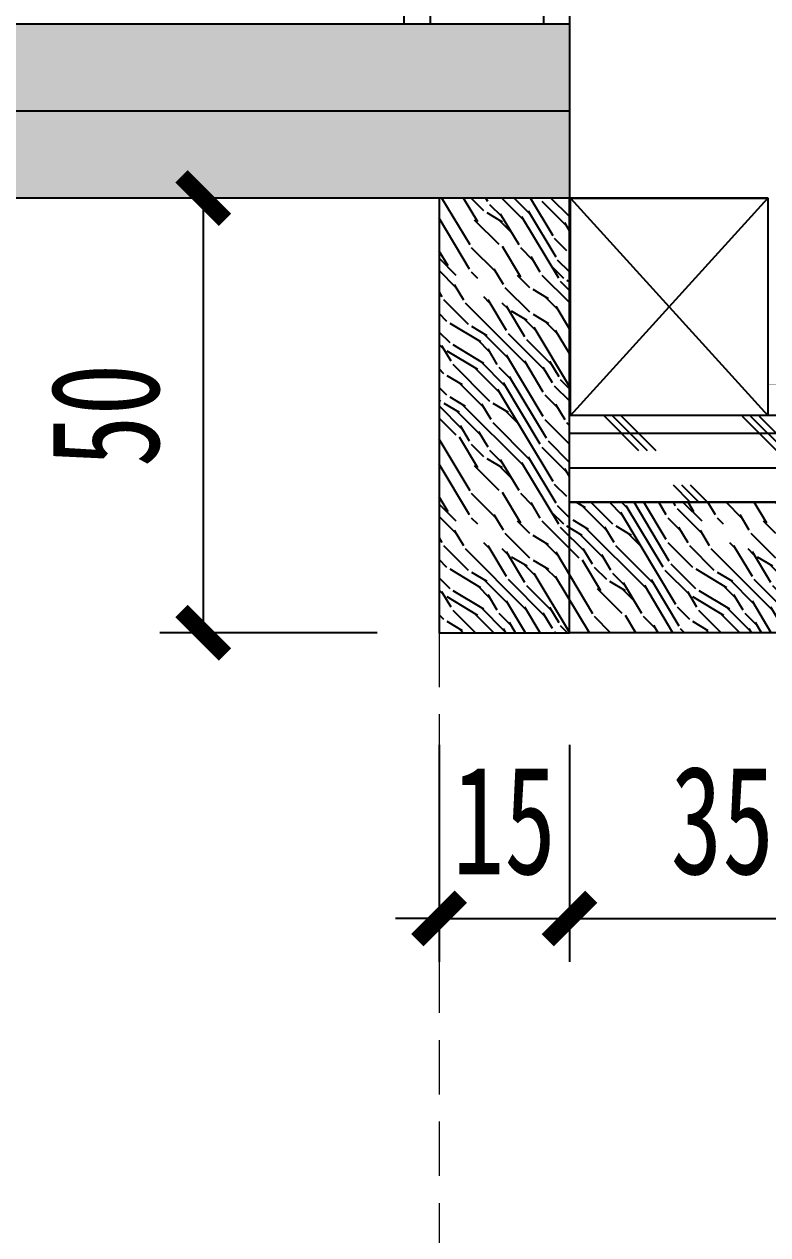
# Model space of a CAD drawing. Header units: millimetres. Extents: x 3104083 to 3173399, y -3165492 to -3044687.
# Drawn here: x 3125862.5 to 3125948.1, y -3063908 to -3063768.7 of the extents above; entities that cross this region are included whole.
import ezdxf

# ---------------------------------------------------------------- set-up
doc = ezdxf.new("R2010")
doc.units = ezdxf.units.MM
doc.header["$LTSCALE"] = 500
doc.header["$MEASUREMENT"] = 0
doc.header["$PDMODE"] = 2
doc.linetypes.add('$0$HIDDEN', pattern=[0.375, 0.25, -0.125])
doc.linetypes.add('DASH', pattern=[0.35, 0.25, -0.1])
doc.layers.get('0').update_dxf_attribs({"linetype": 'CONTINUOUS'})
doc.layers.get('DEFPOINTS').update_dxf_attribs({"linetype": 'CONTINUOUS'})
for name, color, linetype in [('0-bh(填充)', 251, 'CONTINUOUS'), ('D-造型粗线', 4, 'CONTINUOUS'), ('D-造型细线', 146, 'CONTINUOUS'), ('I-1050', 1, 'CONTINUOUS'), ('P-门套', 3, 'CONTINUOUS'), ('W-尺寸', 5, 'CONTINUOUS')]:
    doc.layers.add(name, color=color, linetype=linetype)
doc.layers.add('DEFPOINTS(视图框)', color=250, linetype='CONTINUOUS', plot=False)
doc.styles.add('DIM', font='SimSun.ttf', dxfattribs={"width": 0.7})
doc.dimstyles.new('00-5', dxfattribs={"dimscale": 5, "dimtxt": 2.5, "dimasz": 1, "dimexe": 1, "dimexo": 1, "dimgap": 1, "dimtad": 1, "dimdec": 0, "dimzin": 0, "dimdsep": 46, "dimtxsty": 'DIM', "dimblk": 'ARCHTICK', "dimcen": 0, "dimclrd": 5, "dimclre": 5, "dimclrt": 35, "dimadec": 0, "dimazin": 0, "dimtfac": 0.5, "dimtdec": 0, "dimtix": 1, "dimtmove": 2, "dimatfit": 2, "dimldrblk": 'A', "dimfxl": 0, "dimtolj": 1, "dimtzin": 0, "dimlwd": -1, "dimlwe": -1, "dimarcsym": 0})

# ---------------------------------------------------------------- blocks, each defined once
blk = doc.blocks.new('A$C519F417B')
at = {"layer": 'I-1050', "lineweight": 5, "const_width": 0.00112, "elevation": 0}
blk.add_lwpolyline([(70.67, 288.04), (71.67, 288.04), (71.67, 285.49), (91.75, 285.49), (91.75, 288.04), (92.75, 288.04), (92.75, 284.49), (70.67, 284.49), (70.67, 288.04)], close=True, dxfattribs=at)
blk = doc.blocks.new('*U1392')
blk.add_lwpolyline([(0, 0), (219.92, 0), (219.92, 19), (0, 19)], close=True)
at = {"color": 251, "linetype": 'DASH', "ltscale": 25}
for points in [[(219.92, 16), (0, 16)], [(0, 3), (219.92, 3)]]:
    blk.add_lwpolyline(points, dxfattribs=at)
blk = doc.blocks.new('_ArchTick')
at = {"color": 0, "linetype": 'ByBlock', "const_width": 0.4}
blk.add_lwpolyline([(-0.5, -0.5), (0.5, 0.5)], dxfattribs=at)
blk = doc.blocks.new('*D1422')
at = {"layer": 'DEFPOINTS', "color": 0, "ltscale": 100}
for p in [(3125910.25, -3063838.72, 0), (3125925.25, -3063838.72, 0), (3125925.25, -3063871.6)]:
    blk.add_point(p, dxfattribs=at)
at = {"layer": 'W-尺寸', "color": 5, "ltscale": 100}
for p, q in [((3125910.25, -3063851.6), (3125910.25, -3063876.6)), ((3125925.25, -3063851.6), (3125925.25, -3063876.6)), ((3125910.25, -3063871.6), (3125905.25, -3063871.6)), ((3125910.25, -3063871.6), (3125925.25, -3063871.6)), ((3125925.25, -3063871.6), (3125930.25, -3063871.6))]:
    blk.add_line(p, q, dxfattribs=at)
at = {"layer": 'W-尺寸', "color": 5, "ltscale": 100, "xscale": 5, "yscale": 5, "zscale": 5}
blk.add_blockref('_ArchTick', (3125910.25, -3063871.6), dxfattribs=at)
at = {"layer": 'W-尺寸', "color": 5, "ltscale": 100, "xscale": 5, "yscale": 5, "zscale": 5, "rotation": 180}
blk.add_blockref('_ArchTick', (3125925.25, -3063871.6), dxfattribs=at)
at = {"layer": 'W-尺寸', "color": 35, "ltscale": 100, "insert": (3125917.75, -3063860.35), "char_height": 12.5, "attachment_point": 5, "style": 'DIM'}
blk.add_mtext('\\A1;15', dxfattribs=at)
blk = doc.blocks.new('A')
for p, q in [((-1.435, 1.148), (-1.09, 1.437)), ((-1.09, 1.437), (0, 0)), ((-1.435, 1.148), (-0.369, 0)), ((-0.369, 0), (-2.127, 0)), ((-1.435, -1.148), (-0.369, 0)), ((-1.09, -1.437), (0, 0)), ((-1.435, -1.148), (-1.09, -1.437))]:
    blk.add_line(p, q)
for points in [[(-1.435, 1.148), (-1.09, 1.437), (-0.369, 0), (0, 0)], [(-1.435, -1.148), (-1.09, -1.437), (-0.369, 0), (0, 0)]]:
    blk.add_solid(points)
blk = doc.blocks.new('*D1423')
at = {"layer": 'DEFPOINTS', "color": 0, "ltscale": 100}
for p in [(3125925.25, -3063838.72, 0), (3125960.42, -3063870.62, 0), (3125960.42, -3063871.6)]:
    blk.add_point(p, dxfattribs=at)
at = {"layer": 'W-尺寸', "color": 5, "ltscale": 100}
for p, q in [((3125925.25, -3063851.6), (3125925.25, -3063876.6)), ((3125925.25, -3063871.6), (3125960.42, -3063871.6)), ((3125960.42, -3063871.6), (3125960.42, -3063876.6))]:
    blk.add_line(p, q, dxfattribs=at)
at = {"layer": 'W-尺寸', "color": 5, "ltscale": 100, "xscale": 5, "yscale": 5, "zscale": 5, "rotation": 180}
blk.add_blockref('_ArchTick', (3125925.25, -3063871.6), dxfattribs=at)
at = {"layer": 'W-尺寸', "color": 5, "ltscale": 100, "xscale": 5, "yscale": 5, "zscale": 5}
blk.add_blockref('_ArchTick', (3125960.42, -3063871.6), dxfattribs=at)
at = {"layer": 'W-尺寸', "color": 35, "ltscale": 100, "insert": (3125942.84, -3063860.35), "char_height": 12.5, "attachment_point": 5, "style": 'DIM'}
blk.add_mtext('\\A1;35', dxfattribs=at)
blk = doc.blocks.new('*D1429')
at = {"layer": 'DEFPOINTS', "color": 0, "ltscale": 100}
for p in [(3125910.25, -3063788.72, 0), (3125883.11, -3063838.72), (3125910.25, -3063838.72, 0)]:
    blk.add_point(p, dxfattribs=at)
at = {"layer": 'DEFPOINTS(视图框)', "color": 5, "ltscale": 100}
for p, q in [((3125903.11, -3063788.72), (3125878.11, -3063788.72)), ((3125883.11, -3063788.72), (3125883.11, -3063838.72)), ((3125903.11, -3063838.72), (3125878.11, -3063838.72))]:
    blk.add_line(p, q, dxfattribs=at)
at = {"layer": 'DEFPOINTS(视图框)', "color": 5, "ltscale": 100, "xscale": 5, "yscale": 5, "zscale": 5}
for p, rotation in [((3125883.11, -3063788.72), 90), ((3125883.11, -3063838.72), 270)]:
    blk.add_blockref('_ArchTick', p, dxfattribs=dict(at, rotation=rotation))
at = {"layer": 'DEFPOINTS(视图框)', "color": 35, "ltscale": 100, "insert": (3125871.86, -3063813.72), "char_height": 12.5, "attachment_point": 5, "rotation": 90, "style": 'DIM'}
blk.add_mtext('\\A1;50', dxfattribs=at)

msp = doc.modelspace()

# ---------------------------------------------------------------- hatches: boundary and pattern name
at = {"ltscale": 2}
h = msp.add_hatch(dxfattribs=at)
h.set_pattern_fill('CORK', color=251, scale=5, angle=180, style=0)
h.set_pattern_definition([(180, (3125925.2487, -3063823.716), (-5e-16, -3.96875), []), (315, (3125923.264, -3063821.732), (7.9375, 7.9375), [5.6127, -5.6127]), (315, (3125922.272, -3063821.732), (7.9375, 7.9375), [5.6127, -5.6127]), (315, (3125921.28, -3063821.732), (7.9375, 7.9375), [5.6127, -5.6127])])
h.paths.add_polyline_path([(3126025.249, -3063823.716), (3126025.249, -3063813.716), (3125993.249, -3063813.714), (3125993.249, -3063823.716)])
h.paths.add_polyline_path([(3125957.815, -3063823.716), (3125957.815, -3063813.716), (3125948.063, -3063813.716), (3125925.249, -3063813.716), (3125925.249, -3063823.716)])
at = {"layer": '0-bh(填充)'}
h = msp.add_hatch(dxfattribs=at)
h.set_pattern_fill('CROSS', color=250, scale=2, style=0)
h.set_pattern_definition([(180, (3125811.9247, -3063788.7155), (-3.175, 3.175), [1.5875, -4.7625]), (90, (3125811.131, -3063789.5093), (3.175, 3.175), [1.5875, -4.7625])])
h.paths.add_polyline_path([(3125925.38, -3063768.716), (3125398.46, -3063768.716), (3125398.46, -3063788.716), (3125925.249, -3063788.716)])
at = {"layer": '0-bh(填充)', "ltscale": 100}
h = msp.add_hatch(dxfattribs=at)
h.set_pattern_fill('FB木纹中SC300', color=251, scale=5, angle=135, style=0, pattern_type=2)
h.set_pattern_definition([(135, (6190800.428, 59889.361), (-14.14213562, -14.14213562), [4, -6, 2, -8]), (135, (6190790.175, 59898.907), (-14.14213562, -14.14213562), [4, -16]), (135, (6190790.882, 59896.786), (-14.14213562, -14.14213562), [2, -18]), (135, (6190798.307, 59888.654), (-14.14213562, -14.14213562), [1, -14, 1, -4]), (135, (6190792.65, 59892.897), (-14.14213562, -14.14213562), [4, -6, 1, -9]), (135, (6190795.832, 59889.008), (-14.14213562, -14.14213562), [3, -17]), (135, (6190791.943, 59892.19), (-14.14213562, -14.14213562), [6, -14]), (135, (6190795.832, 59887.593), (-14.14213562, -14.14213562), [4, -16]), (135, (6190789.822, 59892.897), (-14.14213562, -14.14213562), [10, -10]), (135, (6190793.357, 59887.947), (-14.14213562, -14.14213562), [2, -6, 4, -8]), (135, (6190783.104, 59897.493), (-14.14213562, -14.14213562), [4, -16]), (135, (6190785.58, 59894.311), (-14.14213562, -14.14213562), [2, -18]), (135, (6190788.054, 59891.13), (-14.14213562, -14.14213562), [2, -18]), (135, (6190794.771, 59883.704), (-14.14213562, -14.14213562), [4, -16]), (135, (6190787.347, 59890.422), (-14.14213562, -14.14213562), [4, -16]), (135, (6190786.64, 59889.715), (-14.14213562, -14.14213562), [4, -4, 4, -8]), (135, (6190788.76, 59886.18), (-14.14213562, -14.14213562), [2, -10, 4, -4]), (135, (6190785.58, 59888.654), (-14.14213562, -14.14213562), [6, -14]), (135, (6190784.872, 59887.947), (-14.14213562, -14.14213562), [4, -16]), (135, (6190790.175, 59881.937), (-14.14213562, -14.14213562), [6, -8, 2, -4]), (135, (6190789.468, 59881.23), (-14.14213562, -14.14213562), [10, -10]), (135, (6190780.63, 59889.361), (-14.14213562, -14.14213562), [2, -18]), (135, (6190784.518, 59884.765), (-14.14213562, -14.14213562), [4, -16]), (135, (6190786.993, 59881.583), (-14.14213562, -14.14213562), [2, -8, 2, -8]), (135, (6190788.054, 59879.815), (-14.14213562, -14.14213562), [2, -6, 4, -8]), (135, (6190784.872, 59882.29), (-14.14213562, -14.14213562), [2, -10, 2, -6]), (135, (6190781.69, 59884.765), (-14.14213562, -14.14213562), [6, -14]), (135, (6190786.64, 59878.401), (-14.14213562, -14.14213562), [4, -16]), (135, (6190779.215, 59885.119), (-14.14213562, -14.14213562), [2, -18]), (135, (6190776.033, 59887.593), (-14.14213562, -14.14213562), [2, -18]), (149.03624347, (6190789.468, 59898.2), (-14.142135623, 14.142135624), [2.06, -80.40211052]), (149.03624347, (6190784.872, 59896.4323), (-14.142135623, 14.142135624), [2.06, -80.40211052]), (149.03624347, (6190777.801, 59886.533), (-14.142135623, 14.142135624), [2.06, -80.40211052]), (149.03624347, (6190787.347, 59887.5935), (-14.142135623, 14.142135624), [2.06, -80.40211052]), (149.03624347, (6190782.397, 59888.3006), (-14.142135623, 14.142135624), [2.06, -80.40211052]), (149.03624347, (6190782.0435, 59890.7755), (-14.142135623, 14.142135624), [2.06, -80.40211052]), (149.03624347, (6190786.6397, 59881.2295), (-14.142135623, 14.142135624), [2.06, -80.40211052]), (149.03624347, (6190781.69, 59887.5935), (-14.142135623, 14.142135624), [2.06, -80.40211052]), (149.03624347, (6190784.165, 59895.725), (-14.142135623, 14.142135624), [4.12, -78.34211052]), (149.03624347, (6190784.5184, 59893.2504), (-14.142135623, 14.142135624), [4.12, -78.34211052]), (149.03624347, (6190783.8112, 59892.5432), (-14.142135623, 14.142135624), [4.12, -78.34211052]), (300.96375653, (6190792.65, 59892.897), (14.142135624, -14.142135623), [2.06, -4.12, 2.06, -74.22211052]), (300.96375653, (6190793.357, 59887.947), (14.142135624, -14.142135623), [2.06, -80.40211052]), (300.96375653, (6190786.993, 59881.583), (14.142135624, -14.142135623), [4.12, -78.34211052]), (329.03624347, (6190790.175, 59898.907), (14.142135623, -14.142135624), [2.06, -80.40211052]), (120.96375653, (6190787.347, 59901.7356), (-14.142135624, 14.142135623), [2.06, -80.40211052]), (120.96375653, (6190786.6397, 59892.5432), (-14.142135624, 14.142135623), [2.06, -80.40211052]), (120.96375653, (6190781.3364, 59892.897), (-14.142135624, 14.142135623), [2.06, -80.40211052]), (120.96375653, (6190785.9326, 59886.1793), (-14.142135624, 14.142135623), [2.06, -80.40211052]), (120.96375653, (6190785.579, 59882.9973), (-14.142135624, 14.142135623), [2.06, -80.40211052]), (120.96375653, (6190783.4577, 59883.7044), (-14.142135624, 14.142135623), [2.06, -80.40211052]), (120.96375653, (6190785.9326, 59886.1793), (-14.142135624, 14.142135623), [2.06, -80.40211052]), (120.96375653, (6190779.5686, 59888.3006), (-14.142135624, 14.142135623), [8.24, -74.22211052]), (120.96375653, (6190797.6, 59889.3613), (-14.142135624, 14.142135623), [8.24, -74.22211052]), (120.96375653, (6190795.125, 59889.715), (-14.142135624, 14.142135623), [8.24, -74.22211052]), (120.96375653, (6190793.0036, 59890.422), (-14.142135624, 14.142135623), [2.06, -4.12, 4.12, -72.16211052]), (120.96375653, (6190791.943, 59889.3613), (-14.142135624, 14.142135623), [4.12, -4.12, 4.12, -70.10211052]), (120.96375653, (6190791.943, 59886.533), (-14.142135624, 14.142135623), [8.24, -74.22211052]), (120.96375653, (6190792.2965, 59884.058), (-14.142135624, 14.142135623), [8.24, -74.22211052]), (120.96375653, (6190791.5894, 59883.351), (-14.142135624, 14.142135623), [8.24, -74.22211052]), (120.96375653, (6190777.4473, 59889.0077), (-14.142135624, 14.142135623), [2.06, -80.40211052]), (120.96376753, (6190774.619, 59889.0077), (-14.142138339, 14.1421329077), [4.12, -78.34211052]), (120.96376753, (6190783.8112, 59881.2295), (-14.142138339, 14.1421329077), [4.12, -78.34211052]), (120.96375753, (6190797.6, 59892.1897), (-14.1421358707, 14.142135376), [8.24, -74.22211052]), (120.96375753, (6190779.215, 59890.7755), (-14.1421358707, 14.142135376), [6.18, -76.28211052]), (120.96375753, (6190778.8615, 59893.2504), (-14.1421358707, 14.142135376), [12.36, -70.10211052])])
h.paths.add_polyline_path([(3126025.249, -3063838.716), (3126040.249, -3063838.716), (3126040.249, -3063788.716), (3126025.249, -3063788.716)])
h.paths.add_polyline_path([(3125925.249, -3063788.716), (3125910.249, -3063788.716), (3125910.249, -3063838.716), (3125925.249, -3063838.716)])
h.paths.add_polyline_path([(3125957.815, -3063838.716), (3125957.815, -3063823.716), (3125925.249, -3063823.716), (3125925.249, -3063838.716)])
h.paths.add_polyline_path([(3125993.249, -3063823.716), (3125993.249, -3063838.716), (3126025.249, -3063838.716), (3126025.249, -3063823.716)])

# ---------------------------------------------------------------- linework, layer by layer
at = {"color": 146, "ltscale": 100, "elevation": 0}
msp.add_lwpolyline([(3125925.365, -3063813.715), (3125925.365, -3063788.716), (3125948.063, -3063788.715), (3125948.063, -3063813.715)], close=True, dxfattribs=at)
for points in [[(3125925.365, -3063813.715), (3125948.063, -3063788.715)], [(3125925.365, -3063788.716), (3125948.063, -3063813.715)], [(3125957.815, -3063823.716), (3125957.815, -3063813.714), (3125925.207, -3063813.716)]]:
    msp.add_lwpolyline(points, dxfattribs=at)
at = {"layer": 'D-造型粗线', "ltscale": 0.15}
msp.add_line((3125948.063, -3063788.715, 0), (3125630.821, -3063788.716, 0), dxfattribs=at)
at = {"layer": 'D-造型细线'}
for p, q in [((3125925.38, -3063768.716, 0.001), (3125398.46, -3063768.716, 0.001)), ((3125925.38, -3063778.716, 0.001), (3125398.46, -3063778.716, 0.001))]:
    msp.add_line(p, q, dxfattribs=at)
at = {"layer": 'D-造型细线', "color": 4}
msp.add_line((3125948.063, -3063788.715, 0), (3125404.888, -3063788.716, 0), dxfattribs=at)
at = {"layer": 'D-造型细线', "elevation": 0}
msp.add_lwpolyline([(3125925.249, -3063768.716), (3125925.249, -3063788.716)], dxfattribs=at)
at = {"layer": 'I-1050', "color": 146, "linetype": '$0$HIDDEN', "lineweight": 5, "ltscale": 0.05, "elevation": 0}
msp.add_lwpolyline([(3125910.249, -3063838.716), (3125910.249, -3066238.716)], dxfattribs=at)
at = {"layer": 'P-门套'}
for p, q in [((3125925.249, -3063838.716, 0), (3125925.249, -3063788.716, 0)), ((3125957.815, -3063823.716, 0), (3125925.249, -3063823.716, 0)), ((3125957.815, -3063838.716, 0), (3125925.249, -3063838.716, 0))]:
    msp.add_line(p, q, dxfattribs=at)
at = {"layer": 'P-门套', "elevation": 0}
msp.add_lwpolyline([(3125925.249, -3063838.716), (3125925.249, -3063788.716), (3125910.249, -3063788.716), (3125910.249, -3063838.716)], close=True, dxfattribs=at)

# ---------------------------------------------------------------- block references
at = {"color": 251, "ltscale": 100}
msp.add_blockref('A$C519F417B', (3125877.393, -3064098.204, 0), dxfattribs=at)
at = {"layer": 'D-造型细线', "xscale": -1, "rotation": 90}
msp.add_blockref('*U1392', (3125925.249, -3063548.797, 0), dxfattribs=at)

# ---------------------------------------------------------------- dimensions: what is measured, and where the dimension line sits
at = {"layer": 'DEFPOINTS(视图框)', "color": 251, "ltscale": 100}
dim = msp.add_linear_dim(base=(3125883.114, -3063838.716), p1=(3125910.249, -3063788.716, 0), p2=(3125910.249, -3063838.716, 0), angle=90, dimstyle='00-5', dxfattribs=at)
dim.commit()
dim.dimension.update_dxf_attribs({"geometry": '*D1429', "text_midpoint": (3125871.864, -3063813.716)})
at = {"layer": 'W-尺寸', "color": 251, "ltscale": 100}
for base, p1, p2, picture, middle in [((3125925.249, -3063871.598), (3125910.249, -3063838.716, 0), (3125925.249, -3063838.716, 0), '*D1422', (3125917.749, -3063860.348)), ((3125960.421, -3063871.598), (3125925.249, -3063838.716, 0), (3125960.421, -3063870.616, 0), '*D1423', (3125942.835, -3063860.348))]:
    dim = msp.add_linear_dim(base=base, p1=p1, p2=p2, dimstyle='00-5', dxfattribs=at)
    dim.commit()
    dim.dimension.update_dxf_attribs({"geometry": picture, "text_midpoint": middle})

doc.saveas('drawing.dxf')
